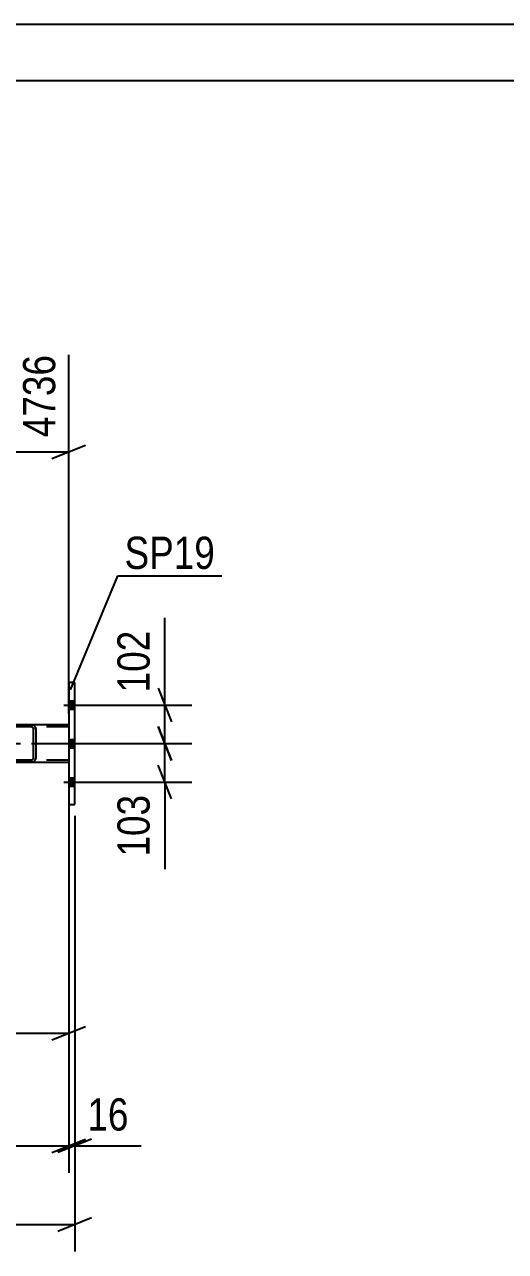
# Model space of a CAD drawing. Header units: millimetres. Extents: x 0 to 594, y 0 to 420.
# Drawn here: x 190.7 to 233.5, y 311.1 to 420 of the extents above; entities that cross this region are included whole.
import ezdxf

# ---------------------------------------------------------------- set-up
doc = ezdxf.new("R2010")
doc.units = ezdxf.units.MM
doc.linetypes.add('DXK_LINE_DOT2', pattern=[3.9198, 1.9599, -1.9599])
doc.linetypes.add('DXK_LINE_DOT3', pattern=[5.9187, 2.979, -0.9799, 0.9799, -0.9799])
doc.styles.add('Arial Narrow', font='ARIALN.TTF', dxfattribs={"height": 0.2})

# ---------------------------------------------------------------- blocks, each defined once
blk = doc.blocks.new('Unknown-570323116-1135')
at = {"color": 5, "linetype": 'Continuous'}
for p, q in [((594, 420), (0, 420)), ((589, 415), (5, 415))]:
    blk.add_line(p, q, dxfattribs=at)
blk = doc.blocks.new('Part-570323116-2052 - 2020')
at = {"color": 7, "linetype": 'DXK_LINE_DOT2'}
for p, q in [((194.65, 357.65), (67.05, 357.65)), ((191.36, 357.85), (188.78, 357.85)), ((194.65, 357.85), (194.65, 354.51)), ((194.65, 354.71), (67.05, 354.71)), ((194.65, 354.51), (145.63, 354.51))]:
    blk.add_line(p, q, dxfattribs=at)
at = {"color": 2, "linetype": 'Continuous'}
for p, q in [((194.65, 357.85), (191.36, 357.85)), ((194.65, 354.51), (169.18, 354.51))]:
    blk.add_line(p, q, dxfattribs=at)
at = {"color": 7, "linetype": 'DXK_LINE_DOT3'}
blk.add_line((67.05, 356.18), (194.65, 356.18), dxfattribs=at)
blk = doc.blocks.new('Part-570323116-2130 - 2020')
at = {"color": 2, "linetype": 'Continuous'}
for p, q in [((195.18, 361.6), (194.65, 361.6)), ((194.65, 361.6), (194.65, 350.76)), ((195.18, 350.76), (195.18, 361.6)), ((194.65, 350.76), (195.18, 350.76))]:
    blk.add_line(p, q, dxfattribs=at)
blk = doc.blocks.new('Bolt-570323116-2068 - 2020')
at = {"linetype": 'Continuous'}
for points in [[(195.18, 359.23), (195.18, 359.96), (194.65, 359.96), (194.65, 359.23)], [(195.18, 359.23), (195.18, 359.96), (194.65, 359.96), (194.65, 359.23)], [(195.18, 359.23), (195.18, 359.96), (194.65, 359.96), (194.65, 359.23)], [(195.18, 355.81), (195.18, 356.55), (194.65, 356.55), (194.65, 355.81)], [(195.18, 355.81), (195.18, 356.55), (194.65, 356.55), (194.65, 355.81)], [(195.18, 352.4), (195.18, 353.13), (194.65, 353.13), (194.65, 352.4)], [(195.18, 352.4), (195.18, 353.13), (194.65, 353.13), (194.65, 352.4)], [(195.18, 352.4), (195.18, 353.13), (194.65, 353.13), (194.65, 352.4)]]:
    blk.add_hatch(color=1, dxfattribs=at).paths.add_polyline_path(points)
at = {"color": 1, "linetype": 'Continuous'}
for p, q in [((194.22, 359.6), (196.98, 359.6)), ((194.22, 359.6), (196.98, 359.6)), ((194.22, 359.6), (196.98, 359.6)), ((194.65, 359.96), (195.18, 359.96)), ((194.65, 359.96), (195.18, 359.96)), ((194.65, 359.96), (195.18, 359.96)), ((194.65, 359.23), (195.18, 359.23)), ((194.65, 359.23), (195.18, 359.23)), ((194.65, 359.23), (195.18, 359.23)), ((194.22, 356.18), (196.98, 356.18)), ((194.22, 356.18), (196.98, 356.18)), ((194.65, 356.55), (195.18, 356.55)), ((194.65, 356.55), (195.18, 356.55)), ((194.65, 355.81), (195.18, 355.81)), ((194.65, 355.81), (195.18, 355.81)), ((194.65, 353.13), (195.18, 353.13)), ((194.65, 353.13), (195.18, 353.13)), ((194.65, 353.13), (195.18, 353.13)), ((194.22, 352.76), (196.98, 352.76)), ((194.22, 352.76), (196.98, 352.76)), ((194.22, 352.76), (196.98, 352.76)), ((194.65, 352.4), (195.18, 352.4)), ((194.65, 352.4), (195.18, 352.4)), ((194.65, 352.4), (195.18, 352.4))]:
    blk.add_line(p, q, dxfattribs=at)
blk = doc.blocks.new('Part-570323116-2096 - 2020')
at = {"color": 2, "linetype": 'Continuous'}
for p, q in [((188.43, 357.6), (188.4, 357.45)), ((188.4, 357.45), (188.4, 354.92)), ((188.62, 357.53), (188.6, 357.45)), ((188.6, 357.45), (188.6, 354.92)), ((188.66, 357.59), (188.62, 357.53)), ((188.8, 357.85), (188.65, 357.82)), ((188.72, 357.64), (188.66, 357.59)), ((188.8, 357.65), (188.72, 357.64)), ((191.33, 357.85), (188.8, 357.85)), ((191.33, 357.65), (188.8, 357.65)), ((191.49, 357.82), (191.33, 357.85)), ((191.41, 357.64), (191.33, 357.65)), ((191.48, 357.59), (191.41, 357.64)), ((191.52, 357.53), (191.48, 357.59)), ((191.53, 357.45), (191.52, 357.53)), ((191.53, 354.92), (191.53, 357.45)), ((191.73, 357.45), (191.7, 357.6)), ((191.73, 357.45), (191.73, 354.92)), ((188.4, 354.92), (188.43, 354.76)), ((188.6, 354.92), (188.62, 354.84)), ((188.62, 354.84), (188.66, 354.78)), ((188.65, 354.55), (188.8, 354.52)), ((188.66, 354.78), (188.72, 354.73)), ((188.72, 354.73), (188.8, 354.72)), ((191.33, 354.72), (188.8, 354.72)), ((191.33, 354.52), (188.8, 354.52)), ((191.33, 354.72), (191.41, 354.73)), ((191.33, 354.52), (191.49, 354.55)), ((191.41, 354.73), (191.48, 354.78)), ((191.48, 354.78), (191.52, 354.84)), ((191.52, 354.84), (191.53, 354.92)), ((191.7, 354.76), (191.73, 354.92))]:
    blk.add_line(p, q, dxfattribs=at)
at = {"color": 7, "linetype": 'DXK_LINE_DOT2'}
for p, q in [((188.4, 357.45), (188.43, 357.6)), ((188.65, 357.82), (188.8, 357.85)), ((191.33, 357.85), (191.49, 357.82)), ((191.7, 357.6), (191.73, 357.45)), ((188.43, 354.76), (188.4, 354.92)), ((188.8, 354.52), (188.65, 354.55)), ((191.49, 354.55), (191.33, 354.52)), ((191.73, 354.92), (191.7, 354.76))]:
    blk.add_line(p, q, dxfattribs=at)
at = {"color": 2, "linetype": 'Continuous'}
for centre, start, end in [((188.8, 357.45), 112.5, 157.5), ((191.33, 357.45), 22.5, 67.5), ((188.8, 354.92), 202.5, 247.5), ((191.33, 354.92), 292.5, 337.5)]:
    blk.add_arc(centre, 0.4, start, end, dxfattribs=at)
at = {"color": 7, "linetype": 'DXK_LINE_DOT2'}
for centre, start, end in [((188.8, 357.45), 112.5, 157.5), ((191.33, 357.45), 22.5, 67.5), ((188.8, 354.92), 202.5, 247.5), ((191.33, 354.92), 292.5, 337.5)]:
    blk.add_arc(centre, 0.4, start, end, dxfattribs=at)
blk = doc.blocks.new('StraightDimension-570323116-2393 - 2020')
at = {"color": 7, "linetype": 'Continuous'}
for p, q in [((194.65, 349.76), (194.65, 318.08)), ((195.18, 349.76), (195.18, 318.08)), ((193.15, 319.88), (196.15, 321.08)), ((196.68, 321.08), (193.68, 319.88)), ((194.65, 320.48), (195.18, 320.48)), ((195.18, 320.48), (201.09, 320.48)), ((195.18, 320.48), (201.09, 320.48))]:
    blk.add_line(p, q, dxfattribs=at)
at = {"color": 0}
blk.add_wipeout([(200.56, 321.23), (200.56, 325.43), (195.71, 325.43), (195.71, 321.23)], dxfattribs=at)
at = {"color": 3, "style": 'Arial Narrow'}
blk.add_text('16', height=2.863, dxfattribs=at).set_placement((196.31, 321.83))
blk = doc.blocks.new('StraightDimension-570323116-18309 - 2020')
at = {"color": 7, "linetype": 'Continuous'}
for p, q in [((169.18, 358.85), (169.18, 395.18)), ((194.65, 358.85), (194.65, 390.68)), ((170.68, 382.67), (167.68, 381.47)), ((193.15, 381.47), (196.15, 382.67)), ((169.18, 382.07), (194.65, 382.07))]:
    blk.add_line(p, q, dxfattribs=at)
at = {"color": 0}
blk.add_wipeout([(185.26, 382.82), (185.26, 387.02), (178.57, 387.02), (178.57, 382.82)], dxfattribs=at)
at = {"color": 3, "style": 'Arial Narrow'}
blk.add_text('764', height=2.863, dxfattribs=at).set_placement((179.17, 383.42))
at = {"color": 0, "linetype": 'Continuous'}
blk.add_wipeout([(194.05, 391.28), (189.85, 391.28), (189.85, 382.77), (194.05, 382.77)], dxfattribs=at)
at = {"color": 3, "linetype": 'Continuous', "style": 'Arial Narrow'}
blk.add_text('4736', height=2.863, rotation=90.0002, dxfattribs=at).set_placement((193.45, 383.37))
blk = doc.blocks.new('StraightDimension-570323116-2173 - 2020')
at = {"color": 7, "linetype": 'Continuous'}
for p, q in [((195.18, 349.76), (195.18, 311.1)), ((193.68, 312.9), (196.68, 314.1)), ((59.31, 313.5), (195.18, 313.5))]:
    blk.add_line(p, q, dxfattribs=at)
blk = doc.blocks.new('StraightDimension-570323116-2403 - 2020')
at = {"color": 7, "linetype": 'Continuous'}
for p, q in [((194.65, 349.76), (194.65, 318.08)), ((59.85, 320.48), (194.65, 320.48)), ((193.15, 319.88), (196.15, 321.08))]:
    blk.add_line(p, q, dxfattribs=at)
blk = doc.blocks.new('StraightDimension-570323116-12156 - 2020')
at = {"color": 7, "linetype": 'Continuous'}
for p, q in [((158.83, 353.18), (158.83, 328.07)), ((194.65, 353.51), (194.65, 328.07)), ((160.33, 331.07), (157.33, 329.87)), ((193.15, 329.87), (196.15, 331.07)), ((158.83, 330.47), (194.65, 330.47))]:
    blk.add_line(p, q, dxfattribs=at)
at = {"color": 0}
blk.add_wipeout([(181, 331.22), (181, 335.42), (172.48, 335.42), (172.48, 331.22)], dxfattribs=at)
at = {"color": 3, "style": 'Arial Narrow'}
blk.add_text('1075', height=2.863, dxfattribs=at).set_placement((173.08, 331.82))
blk = doc.blocks.new('StraightDimension-570323116-12426 - 2020')
at = {"color": 7, "linetype": 'Continuous'}
for p, q in [((203.19, 359.6), (203.19, 367.33)), ((203.19, 359.6), (203.19, 367.33)), ((202.59, 361.1), (203.79, 358.1)), ((196.18, 359.6), (205.59, 359.6)), ((203.19, 356.18), (203.19, 359.6)), ((203.79, 354.68), (202.59, 357.68)), ((196.18, 356.18), (205.59, 356.18))]:
    blk.add_line(p, q, dxfattribs=at)
at = {"color": 0}
blk.add_wipeout([(202.44, 366.81), (198.24, 366.81), (198.24, 360.12), (202.44, 360.12)], dxfattribs=at)
at = {"color": 3, "style": 'Arial Narrow'}
blk.add_text('102', height=2.863, rotation=90.0002, dxfattribs=at).set_placement((201.84, 360.72))
blk = doc.blocks.new('StraightDimension-570323116-12427 - 2020')
at = {"color": 7, "linetype": 'Continuous'}
for p, q in [((202.59, 357.68), (203.79, 354.68)), ((196.18, 356.18), (205.59, 356.18)), ((203.19, 352.76), (203.19, 356.18)), ((203.79, 351.26), (202.59, 354.26)), ((196.18, 352.76), (205.59, 352.76)), ((203.19, 352.76), (203.19, 345.03)), ((203.19, 352.76), (203.19, 345.03))]:
    blk.add_line(p, q, dxfattribs=at)
at = {"color": 0}
blk.add_wipeout([(202.44, 352.24), (198.24, 352.24), (198.24, 345.55), (202.44, 345.55)], dxfattribs=at)
at = {"color": 3, "style": 'Arial Narrow'}
blk.add_text('103', height=2.863, rotation=90.0002, dxfattribs=at).set_placement((201.84, 346.15))
blk = doc.blocks.new('Mark-570323116-2126 - 2020')
at = {"color": 30, "linetype": 'Continuous'}
for p, q in [((194.82, 360.94), (199.01, 371.08)), ((199.01, 371.08), (208.25, 371.08))]:
    blk.add_line(p, q, dxfattribs=at)
at = {"color": 0}
blk.add_wipeout([(207.65, 371.68), (207.65, 374.68), (199.61, 374.68), (199.61, 371.68)], dxfattribs=at)
blk.add_wipeout([(207.65, 371.68), (207.65, 374.68), (199.61, 374.68), (199.61, 371.68)], dxfattribs=at)
at = {"color": 3, "style": 'Arial Narrow'}
blk.add_text('SP19', height=2.863, dxfattribs=at).set_placement((199.61, 371.68))

msp = doc.modelspace()

# ---------------------------------------------------------------- block references
for name in ['Unknown-570323116-1135', 'Part-570323116-2130 - 2020', 'Part-570323116-2052 - 2020', 'Bolt-570323116-2068 - 2020', 'Part-570323116-2096 - 2020']:
    msp.add_blockref(name, (0, 0))

# ---------------------------------------------------------------- next in the draw order: block references
for name in ['StraightDimension-570323116-18309 - 2020', 'StraightDimension-570323116-2393 - 2020']:
    msp.add_blockref(name, (0, 0))

# ---------------------------------------------------------------- next in the draw order: block references
for name in ['StraightDimension-570323116-12426 - 2020', 'StraightDimension-570323116-2173 - 2020']:
    msp.add_blockref(name, (0, 0))

# ---------------------------------------------------------------- next in the draw order: block references
for name in ['Mark-570323116-2126 - 2020', 'StraightDimension-570323116-2403 - 2020']:
    msp.add_blockref(name, (0, 0))

# ---------------------------------------------------------------- next in the draw order: block references
msp.add_blockref('StraightDimension-570323116-12156 - 2020', (0, 0))

# ---------------------------------------------------------------- next in the draw order: block references
msp.add_blockref('StraightDimension-570323116-12427 - 2020', (0, 0))

doc.saveas('drawing.dxf')
